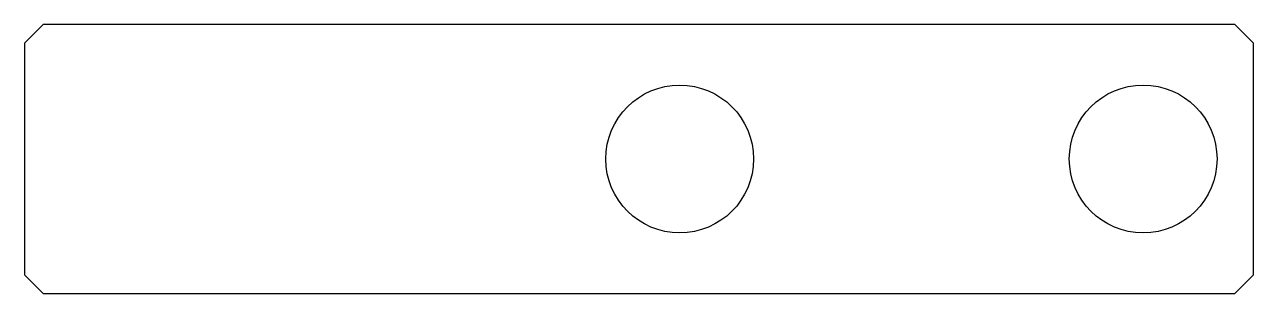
# Model space of a CAD drawing. Header units: inches. Extents: x 0 to 12.6, y 0 to 2.7.
import ezdxf

# ---------------------------------------------------------------- set-up
doc = ezdxf.new("R2010")
doc.units = ezdxf.units.IN
doc.header["$MEASUREMENT"] = 0
doc.layers.add('CUT', color=7, linetype='Continuous')

msp = doc.modelspace()

# ---------------------------------------------------------------- linework, layer by layer
at = {"layer": 'CUT'}
msp.add_lwpolyline([(12.56, 0.19), (12.56, 2.556), (12.37, 2.746), (0.19, 2.746), (0, 2.556), (0, 0.19), (0.19, 0), (12.37, 0)], close=True, dxfattribs=at)
for centre in [(6.696, 1.373), (11.433, 1.373)]:
    msp.add_circle(centre, 0.755, dxfattribs=at)

doc.saveas('drawing.dxf')
